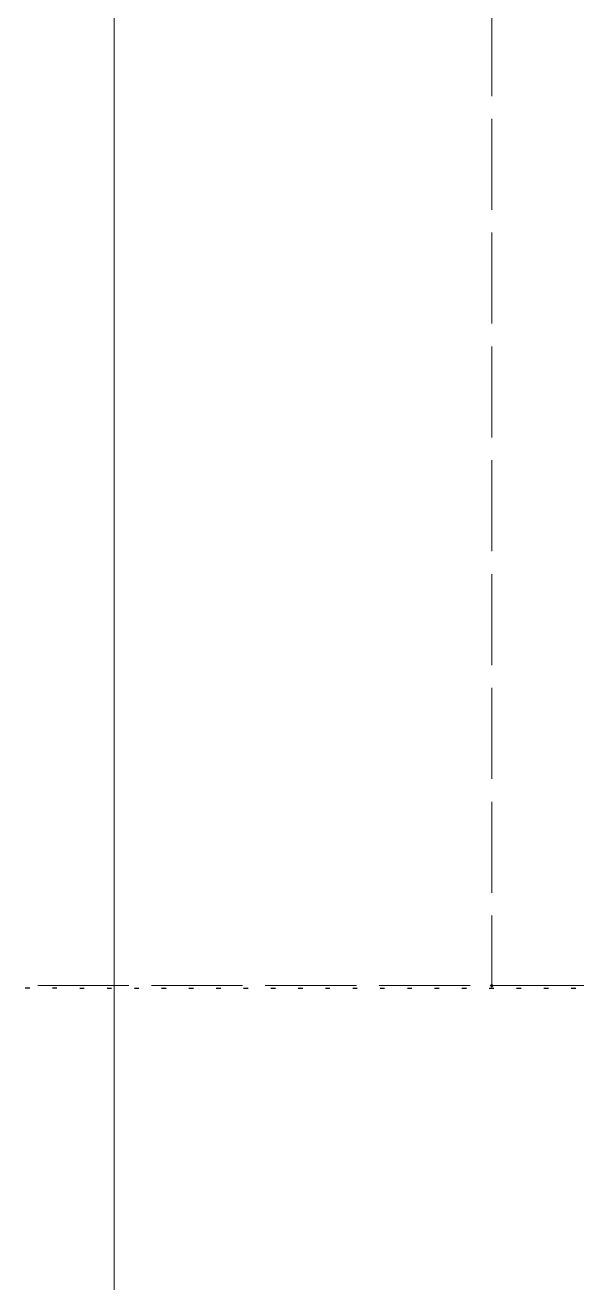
# Model space of a CAD drawing. Header units: millimetres. Extents: x 0 to 594, y 0 to 420.
# Drawn here: x 114.58 to 124.25, y 246.01 to 267.76 of the extents above; entities that cross this region are included whole.
import ezdxf

# ---------------------------------------------------------------- set-up
doc = ezdxf.new("R2010")
doc.units = ezdxf.units.MM
doc.header["$LTSCALE"] = 8
for name, color, linetype in [('PDF_Dopravni znaceni', 7, 'Continuous'), ('PDF_Koty delkove', 7, 'Continuous'), ('PDF_Obecne 0.18', 7, 'Continuous')]:
    doc.layers.add(name, color=color, linetype=linetype)

msp = doc.modelspace()

# ---------------------------------------------------------------- linework, layer by layer
at = {"layer": 'PDF_Dopravni znaceni', "lineweight": 18}
for points in [[(122.658, 268.11), (122.658, 266.536)], [(122.658, 266.142), (122.658, 264.567)], [(122.658, 264.173), (122.658, 262.599)], [(122.658, 262.205), (122.658, 260.63)], [(122.658, 260.236), (122.658, 258.662)], [(122.658, 258.268), (122.658, 256.693)], [(122.658, 256.299), (122.658, 254.725)], [(122.658, 254.331), (122.658, 252.756)], [(122.658, 252.362), (122.658, 251.15)], [(114.803, 251.15), (116.378, 251.15)], [(116.772, 251.15), (118.347, 251.15)], [(118.74, 251.15), (120.315, 251.15)], [(120.709, 251.15), (122.284, 251.15)], [(122.677, 251.15), (124.252, 251.15)]]:
    msp.add_lwpolyline(points, dxfattribs=at)
at = {"layer": 'PDF_Dopravni znaceni', "lineweight": 18, "transparency": 33554559}
msp.add_solid([(122.658, 251.185), (122.693, 251.15), (122.622, 251.15), (122.658, 251.114)], dxfattribs=at)
at = {"layer": 'PDF_Koty delkove', "lineweight": 18}
msp.add_lwpolyline([(116.124, 297.567), (116.124, 294.85), (116.124, 245.167), (116.124, 228.472), (116.124, 227.961), (116.124, 226.74), (116.124, 218.079), (116.124, 216.465), (116.124, 215.795)], dxfattribs=at)
at = {"layer": 'PDF_Obecne 0.18', "lineweight": 25}
for points in [[(114.584, 251.11), (114.663, 251.11)], [(115.056, 251.11), (115.135, 251.11)], [(115.529, 251.109), (115.607, 251.109)], [(116.001, 251.109), (116.08, 251.109)], [(116.474, 251.109), (116.552, 251.109)], [(116.946, 251.109), (117.025, 251.109)], [(117.418, 251.109), (117.497, 251.109)], [(117.891, 251.108), (117.97, 251.108)], [(118.363, 251.108), (118.442, 251.108)], [(118.836, 251.108), (118.915, 251.108)], [(119.308, 251.108), (119.387, 251.108)], [(119.781, 251.108), (119.859, 251.108)], [(120.253, 251.107), (120.332, 251.107)], [(120.726, 251.107), (120.804, 251.107)], [(121.198, 251.107), (121.277, 251.107)], [(121.67, 251.107), (121.749, 251.107)], [(122.143, 251.107), (122.222, 251.107)], [(122.615, 251.106), (122.694, 251.106)], [(123.088, 251.106), (123.166, 251.106)], [(123.56, 251.106), (123.639, 251.106)], [(124.033, 251.106), (124.111, 251.106)]]:
    msp.add_lwpolyline(points, dxfattribs=at)

doc.saveas('drawing.dxf')
